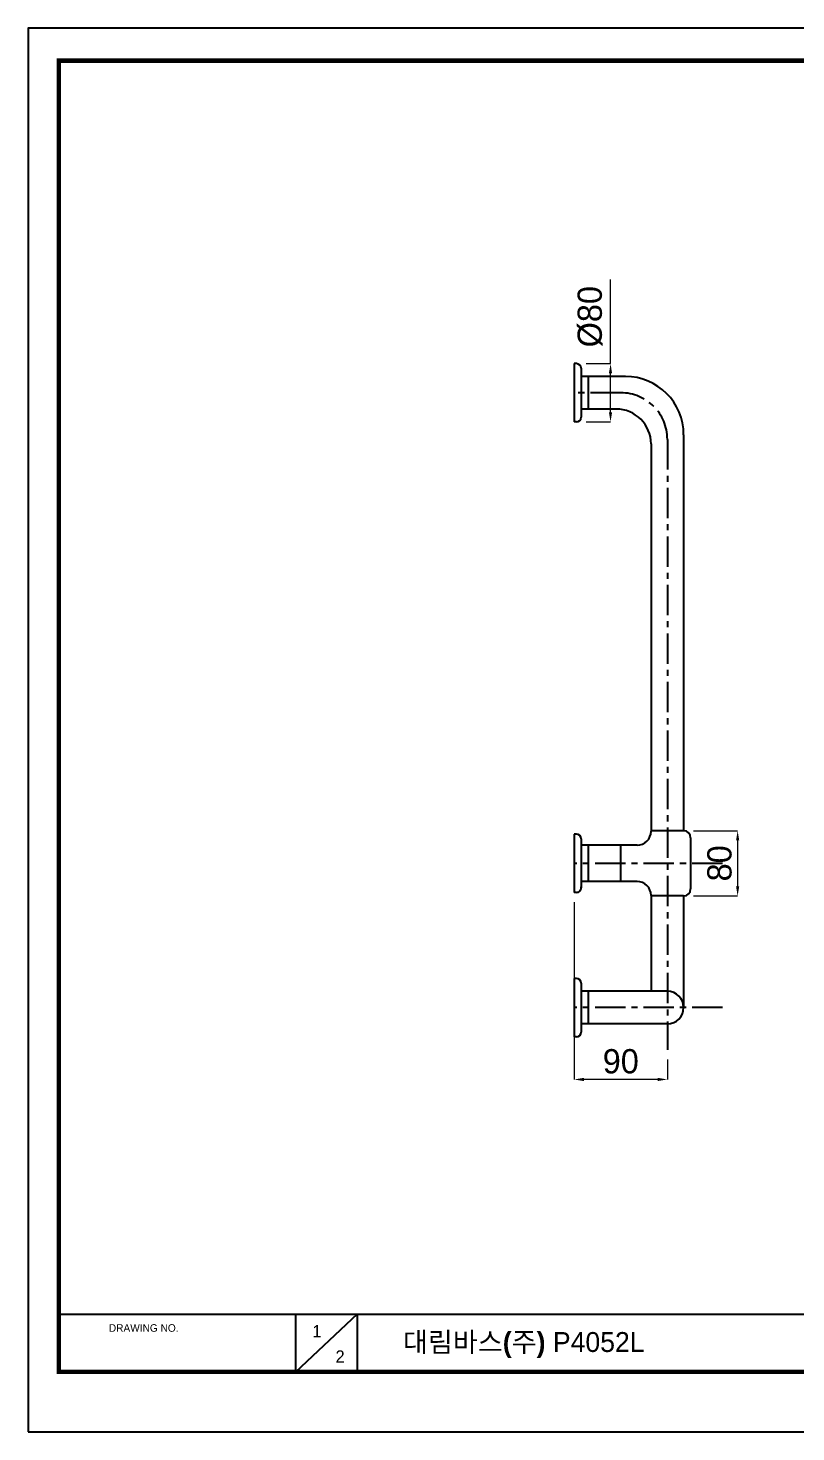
# Model space of a CAD drawing. Extents: x 0 to 790, y 0 to 579.
# Drawn here: x 0 to 316, y 0 to 579 of the extents above; entities that cross this region are included whole.
import ezdxf

# ---------------------------------------------------------------- set-up
doc = ezdxf.new("R2010")
doc.units = 0
doc.header["$LTSCALE"] = 10
doc.header["$MEASUREMENT"] = 0
doc.header["$PDMODE"] = 3
doc.header["$PDSIZE"] = -10
doc.linetypes.add('CENTER', pattern=[2, 1.25, -0.25, 0.25, -0.25])
doc.layers.get('0').update_dxf_attribs({"linetype": 'CONTINUOUS'})
doc.layers.get('DEFPOINTS').update_dxf_attribs({"linetype": 'CONTINUOUS'})
doc.styles.add('Daelim Dimension', font='')
doc.styles.get('Daelim Dimension').set_extended_font_data('나눔고딕')
doc.dimstyles.new('DEFAULT', dxfattribs={"dimscale": 2, "dimtxt": 2, "dimasz": 2, "dimexe": 0, "dimexo": 2, "dimgap": 1, "dimtad": 1, "dimdec": 0, "dimzin": 9, "dimdsep": 46, "dimtxsty": 'Daelim Dimension', "dimcen": 0.5, "dimclrd": 5, "dimclre": 5, "dimclrt": 256, "dimadec": 1, "dimazin": 0, "dimtfac": 1, "dimtdec": 0, "dimtix": 1, "dimtmove": 0, "dimatfit": 3, "dimfxl": 1, "dimtolj": 1, "dimtzin": 1, "dimlwd": 9, "dimlwe": 9, "dimarcsym": 0})

# ---------------------------------------------------------------- blocks, each defined once
blk = doc.blocks.new('*D3')
at = {"color": 5, "lineweight": 9, "transparency": 16777216}
for p, q in [((225.08, 218.41), (225.08, 145.31)), ((263.48, 153.59), (263.48, 145.31)), ((259.48, 145.31), (229.08, 145.31))]:
    blk.add_line(p, q, dxfattribs=at)
at = {"color": 5, "transparency": 16777216}
for points in [[(229.08, 145.97), (229.08, 144.64), (225.08, 145.31)], [(259.48, 145.97), (259.48, 144.64), (263.48, 145.31)]]:
    blk.add_solid(points, dxfattribs=at)
at = {"layer": 'DEFPOINTS', "color": 0, "transparency": 16777216}
for p in [(225.08, 222.41), (263.48, 157.59), (225.08, 145.31)]:
    blk.add_point(p, dxfattribs=at)
at = {"color": 7, "transparency": 16777216, "insert": (244.28, 152.75), "char_height": 10, "attachment_point": 5, "style": 'Daelim Dimension'}
blk.add_mtext('\\A1;90', dxfattribs=at)
blk = doc.blocks.new('*D4')
at = {"color": 5, "lineweight": 9, "transparency": 16777216}
for p, q in [((274.2, 247.85), (292.44, 247.85)), ((292.44, 243.85), (292.44, 224.97)), ((274.2, 220.97), (292.44, 220.97))]:
    blk.add_line(p, q, dxfattribs=at)
at = {"color": 5, "transparency": 16777216}
for points in [[(291.78, 243.85), (293.11, 243.85), (292.44, 247.85)], [(291.78, 224.97), (293.11, 224.97), (292.44, 220.97)]]:
    blk.add_solid(points, dxfattribs=at)
at = {"layer": 'DEFPOINTS', "color": 0, "transparency": 16777216}
for p in [(270.2, 247.85), (270.2, 220.97), (292.44, 220.97)]:
    blk.add_point(p, dxfattribs=at)
at = {"color": 7, "transparency": 16777216, "insert": (285, 234.41), "char_height": 10, "attachment_point": 5, "rotation": 90, "style": 'Daelim Dimension'}
blk.add_mtext('\\A1;80', dxfattribs=at)
blk = doc.blocks.new('*D5')
at = {"color": 5, "lineweight": 9, "transparency": 16777216}
for p, q in [((240.06, 440.41), (240.06, 475.12)), ((230.04, 440.41), (240.06, 440.41)), ((240.06, 420.41), (240.06, 436.41)), ((230.04, 416.41), (240.06, 416.41))]:
    blk.add_line(p, q, dxfattribs=at)
at = {"color": 5, "transparency": 16777216}
for points in [[(239.39, 436.41), (240.72, 436.41), (240.06, 440.41)], [(239.39, 420.41), (240.72, 420.41), (240.06, 416.41)]]:
    blk.add_solid(points, dxfattribs=at)
at = {"layer": 'DEFPOINTS', "color": 0, "transparency": 16777216}
for p in [(226.04, 440.41), (226.04, 416.41), (240.06, 416.41)]:
    blk.add_point(p, dxfattribs=at)
at = {"color": 7, "transparency": 16777216, "insert": (231.67, 459.77), "char_height": 10, "attachment_point": 5, "rotation": 90, "style": 'Daelim Dimension'}
blk.add_mtext('\\A1;%%C80', dxfattribs=at)

msp = doc.modelspace()

# ---------------------------------------------------------------- linework, layer by layer
for p, q in [((225.08, 440.41), (225.08, 416.41)), ((226.04, 440.41), (225.08, 440.41)), ((227.96, 438.49), (227.96, 437.05)), ((227.96, 437.05), (227.96, 419.77)), ((246.2, 435.13), (227.96, 435.13)), ((230.84, 435.13), (230.84, 421.69)), ((242.36, 421.69), (227.96, 421.69)), ((227.96, 419.77), (227.96, 418.33)), ((226.04, 416.41), (225.08, 416.41)), ((270.2, 411.13), (270.2, 247.85)), ((256.76, 407.29), (256.76, 247.66)), ((225.08, 246.41), (225.08, 222.41)), ((225.08, 246.41), (225.08, 222.41)), ((226.04, 246.41), (225.08, 246.41)), ((227.96, 243.82), (227.96, 225.48)), ((270.2, 247.85), (256.76, 247.85)), ((273.08, 244.97), (273.08, 223.85)), ((251, 241.9), (227.96, 241.9)), ((230.84, 241.9), (230.84, 226.93)), ((244.19, 241.9), (244.19, 226.93)), ((251, 226.93), (227.96, 226.93)), ((226.04, 222.41), (225.08, 222.41)), ((256.76, 221.17), (256.76, 181.65)), ((270.2, 220.97), (256.76, 220.97)), ((270.2, 220.97), (270.2, 174.93)), ((225.08, 186.93), (225.08, 162.93)), ((225.08, 186.93), (225.08, 162.93)), ((226.04, 186.93), (225.08, 186.93)), ((227.96, 183.57), (227.96, 166.29)), ((263.48, 181.65), (227.96, 181.65)), ((230.84, 181.65), (230.84, 168.21)), ((263.48, 168.21), (227.96, 168.21)), ((226.04, 162.93), (225.08, 162.93)), ((227.96, 166.29), (227.96, 164.85))]:
    msp.add_line(p, q)
at = {"color": 1, "linetype": 'CENTER'}
for p, q in [((244.28, 428.41), (225.08, 428.41)), ((263.48, 409.21), (263.48, 157.59)), ((286.18, 234.41), (225.08, 234.41)), ((286.18, 174.93), (225.08, 174.93))]:
    msp.add_line(p, q, dxfattribs=at)
at = {"linetype": 'ByBlock'}
for p, q in [((227.96, 244.49), (227.96, 243.82)), ((227.96, 225.48), (227.96, 224.33)), ((227.96, 185.01), (227.96, 183.57))]:
    msp.add_line(p, q, dxfattribs=at)
at = {"color": 5}
msp.add_line((12.7, 48.49), (648.72, 48.49), dxfattribs=at)
at = {"color": 5, "ltscale": 40}
for p, q in [((110.19, 48.49), (110.19, 24.69)), ((110.19, 48.49), (110.19, 24.69)), ((135.67, 48.49), (110.19, 24.69)), ((135.67, 48.49), (110.19, 24.69)), ((135.67, 48.49), (135.67, 24.69)), ((135.67, 48.49), (135.67, 24.69))]:
    msp.add_line(p, q, dxfattribs=at)
at = {"ltscale": 0.5}
msp.add_lwpolyline([(0, 0), (789.88, 0), (789.88, 578.76), (0, 578.76)], close=True, dxfattribs=at)
at = {"color": 5, "linetype": 'ByBlock', "lineweight": 200, "const_width": 1.82}
msp.add_lwpolyline([(12.7, 24.78), (777.1, 24.78), (777.1, 565.32), (12.7, 565.32)], close=True, dxfattribs=at)
for centre, radius, start, end in [((226.04, 438.49), 1.92, 0, 90), ((246.2, 411.13), 24, 0, 90), ((226.04, 418.33), 1.92, 270, 0), ((242.36, 407.29), 14.4, 0, 90), ((226.04, 244.49), 1.92, 0, 90), ((251, 247.66), 5.76, 270, 0), ((270.2, 244.97), 2.88, 0, 90), ((251, 221.17), 5.76, 0, 90), ((226.04, 224.33), 1.92, 270, 10.07866), ((270.2, 223.85), 2.88, 270, 0), ((226.04, 185.01), 1.92, 0, 90), ((263.48, 174.93), 6.72, 270, 90), ((226.04, 164.85), 1.92, 270, 0)]:
    msp.add_arc(centre, radius, start, end)
at = {"color": 1, "linetype": 'CENTER'}
msp.add_arc((244.28, 409.21), 19.2, 0, 90, dxfattribs=at)

# ---------------------------------------------------------------- texts
at = {"color": 5, "ltscale": 40, "style": 'Daelim Dimension'}
msp.add_text('DRAWING NO.', height=3.1171, dxfattribs=at).set_placement((33.3, 41.29))
at = {"char_height": 5.1, "width": 7.119, "attachment_point": 1, "style": 'Daelim Dimension'}
for s, insert in [('1', (117.12, 44.03)), ('2', (126.69, 33.63))]:
    msp.add_mtext(s, dxfattribs=dict(at, insert=insert))
at = {"color": 2, "insert": (154.51, 41.16), "char_height": 8.198, "width": 362.8925, "attachment_point": 1, "style": 'Daelim Dimension'}
msp.add_mtext('{\\fPretendard Variable SemiBold|b0|i0|c129|p2;대림바스(주)} P4052L', dxfattribs=at)

# ---------------------------------------------------------------- dimensions: what is measured, and where the dimension line sits
for base, p1, p2, angle, text, picture, middle in [((240.06, 416.41), (226.04, 440.41), (226.04, 416.41), 90, '%%C80', '*D5', (240.06, 459.77)), ((292.44, 220.97), (270.2, 247.85), (270.2, 220.97), 90, '80', '*D4', (292.44, 234.41)), ((225.08, 145.31), (263.48, 157.59), (225.08, 222.41), 180, '90', '*D3', (244.28, 145.31))]:
    dim = msp.add_linear_dim(base=base, p1=p1, p2=p2, angle=angle, text=text, dimstyle='DEFAULT', override={"dimtxt": 5, "dimclrd": 5, "dimclre": 5, "dimclrt": 7})
    dim.commit()
    dim.dimension.update_dxf_attribs({"geometry": picture, "text_midpoint": middle, "dimtype": 128})

doc.saveas('drawing.dxf')
